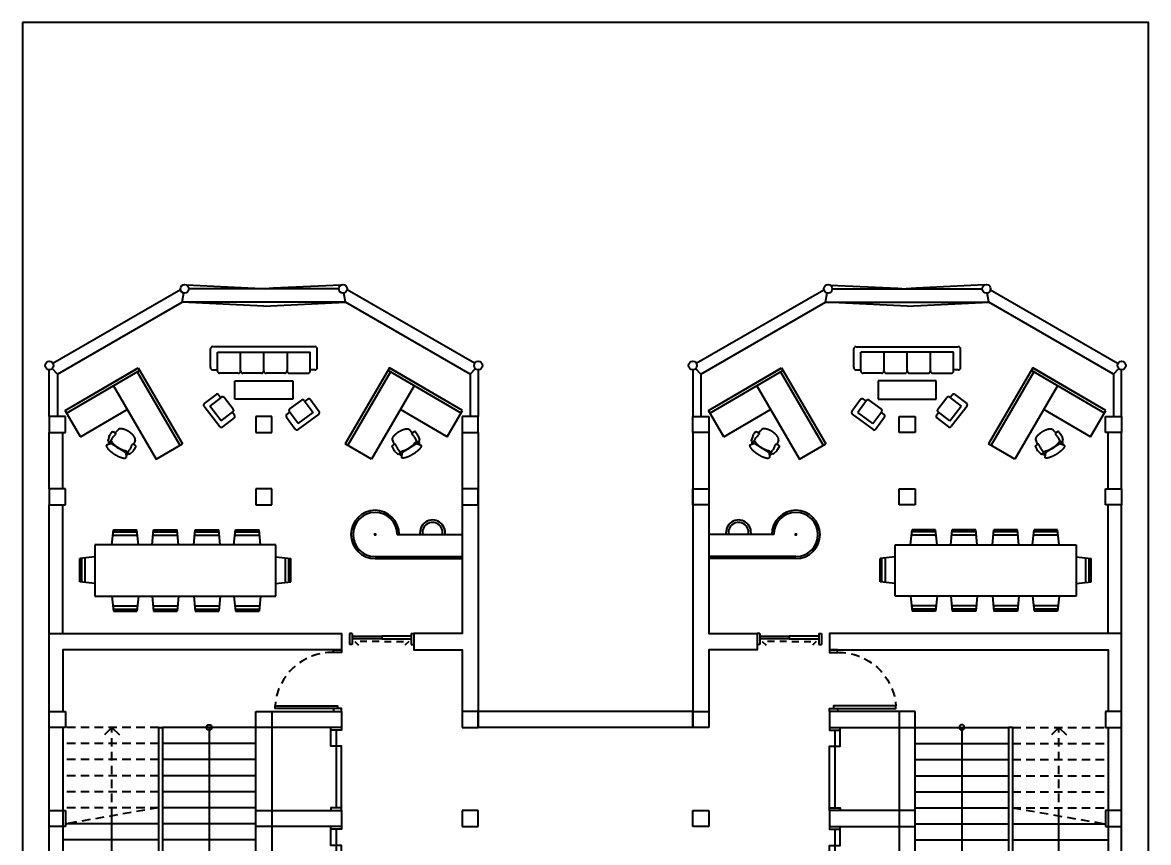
# Model space of a CAD drawing. Header units: millimetres. Extents: x -602 to 362, y 19021 to 19826.
# Drawn here: x -8.52 to 12.48, y 19656.44 to 19671.74 of the extents above; entities that cross this region are included whole.
import ezdxf

# ---------------------------------------------------------------- set-up
doc = ezdxf.new("R2010")
doc.units = ezdxf.units.MM
doc.linetypes.add('HIDDEN', pattern=[9.525, 6.35, -3.175])
for name, color, linetype in [('Duvar', 8, 'Continuous'), ('Kapı', 5, 'Continuous'), ('SectionCutEdges', 1, 'Continuous'), ('TAŞIYICI', 8, 'Continuous'), ('Tefriş', 254, 'Continuous')]:
    doc.layers.add(name, color=color, linetype=linetype)

# ---------------------------------------------------------------- blocks, each defined once
blk = doc.blocks.new('Çekirdek')
for points in [[(-4.017, 19655.187), (-4.017, 19655.587)], [(-3.867, 19655.187), (-3.867, 19655.587)], [(-4.017, 19654.437), (-4.017, 19654.387)], [(-4.017, 19654.337), (-4.017, 19654.387)], [(-3.867, 19654.437), (-3.867, 19654.387)], [(-3.867, 19654.337), (-3.867, 19654.387)], [(-4.017, 19653.587), (-4.017, 19653.187)], [(-3.867, 19653.587), (-3.867, 19653.187)]]:
    blk.add_lwpolyline(points)
at = {"layer": 'Duvar'}
for p, q in [((-2.717, 19660.737), (-2.567, 19660.737)), ((-2.717, 19659.587), (-2.567, 19659.587)), ((-5.979, 19659.287), (-5.979, 19656.887)), ((-5.979, 19659.287), (-5.904, 19659.287)), ((-5.904, 19659.287), (-5.904, 19656.887)), ((-4.017, 19655.187), (-3.867, 19655.187)), ((-4.017, 19654.437), (-3.867, 19654.437)), ((-4.017, 19654.337), (-3.867, 19654.337)), ((-4.017, 19653.587), (-3.867, 19653.587))]:
    blk.add_line(p, q, dxfattribs=at)
at = {"layer": 'Duvar', "linetype": 'HIDDEN', "ltscale": 0.025}
for p, q in [((-6.848, 19657.637), (-6.848, 19659.287)), ((-5.979, 19657.787), (-7.717, 19657.487))]:
    blk.add_line(p, q, dxfattribs=at)
at = {"layer": 'Duvar'}
for points in [[(-7.767, 19651.737), (-8.017, 19651.737), (-8.017, 19663.437)], [(-8.017, 19661.037), (-2.567, 19661.037), (-2.567, 19660.737), (-7.767, 19660.737), (-7.767, 19659.587)], [(-4.167, 19655.887), (-4.167, 19659.587)], [(-3.867, 19659.587), (-2.567, 19659.587), (-2.567, 19659.287), (-3.869, 19659.287), (-3.869, 19657.737), (-2.567, 19657.737), (-2.567, 19657.437), (-3.869, 19657.437), (-3.869, 19655.887), (-2.567, 19655.887), (-2.567, 19655.587)], [(-2.717, 19659.637), (-3.806, 19659.637), (-3.806, 19659.687), (-2.642, 19659.687), (-2.642, 19659.637)], [(-7.767, 19659.287), (-7.767, 19655.887)], [(-6.848, 19659.287), (-6.99, 19659.146)], [(-5.036, 19659.287), (-5.036, 19656.287), (-6.848, 19656.287), (-6.848, 19656.287), (-6.848, 19657.637)], [(-4.167, 19659.287), (-5.904, 19659.287)], [(-4.167, 19658.987), (-5.904, 19658.987)], [(-4.167, 19658.687), (-5.904, 19658.687)], [(-4.167, 19658.387), (-5.904, 19658.387)], [(-4.167, 19658.087), (-5.904, 19658.087)], [(-4.167, 19657.787), (-5.904, 19657.787)], [(-5.979, 19657.487), (-7.717, 19657.487)], [(-4.167, 19657.487), (-5.904, 19657.487)], [(-5.979, 19657.187), (-7.767, 19657.187)], [(-4.167, 19657.187), (-5.904, 19657.187)], [(-5.979, 19656.887), (-7.767, 19656.887)], [(-5.904, 19656.887), (-5.979, 19656.887)], [(-4.167, 19656.887), (-5.904, 19656.887)], [(-7.717, 19655.837), (-4.169, 19655.837)], [(-7.767, 19655.587), (-7.767, 19651.737)], [(-7.717, 19655.587), (-5.267, 19655.587)], [(-5.267, 19655.587), (-5.267, 19652.937)], [(-5.067, 19655.587), (-5.067, 19654.437)], [(-5.067, 19655.587), (-4.169, 19655.587)], [(-2.767, 19655.587), (-4.169, 19655.587)], [(-2.767, 19655.587), (-2.767, 19654.987)], [(-2.567, 19655.587), (-2.567, 19654.987)], [(-4.017, 19654.437), (-5.067, 19654.437)], [(-4.017, 19654.337), (-5.067, 19654.337), (-5.067, 19653.187)], [(-2.767, 19653.787), (-2.767, 19653.187)], [(-2.567, 19653.787), (-2.567, 19653.187)], [(-2.567, 19653.187), (-2.567, 19652.937), (-5.267, 19652.937)], [(-5.067, 19653.187), (-2.767, 19653.187)]]:
    blk.add_lwpolyline(points, dxfattribs=at)
at = {"layer": 'Duvar', "linetype": 'HIDDEN', "ltscale": 0.025}
for points in [[(-5.979, 19659.287), (-7.717, 19659.287)], [(-5.979, 19658.987), (-7.767, 19658.987)], [(-5.979, 19658.687), (-7.767, 19658.687)], [(-5.979, 19658.387), (-7.767, 19658.387)], [(-5.979, 19658.087), (-7.767, 19658.087)], [(-5.979, 19657.787), (-7.767, 19657.787)]]:
    blk.add_lwpolyline(points, dxfattribs=at)
at = {"layer": 'Duvar', "linetype": 'HIDDEN'}
blk.add_lwpolyline([(-6.848, 19659.287), (-6.707, 19659.146)], dxfattribs=at)
at = {"layer": 'Duvar'}
blk.add_circle((-5.036, 19659.287), 0.05, dxfattribs=at)
at = {"layer": 'Duvar', "linetype": 'HIDDEN', "ltscale": 0.025}
blk.add_arc((-2.736, 19659.615), 1.072, 88.9836, 176.1457, dxfattribs=at)
at = {"layer": 'Kapı'}
for points in [[(-2.567, 19660.737), (-2.567, 19660.687), (-2.717, 19660.687), (-2.717, 19660.737)], [(-2.567, 19659.587), (-2.567, 19659.637), (-2.717, 19659.637), (-2.717, 19659.587)], [(-2.567, 19659.287), (-2.567, 19659.237), (-2.767, 19659.237), (-2.767, 19659.287)], [(-2.667, 19659.237), (-2.667, 19658.937), (-2.767, 19658.937), (-2.767, 19659.237)], [(-2.567, 19657.787), (-2.567, 19658.937), (-2.667, 19658.937), (-2.667, 19657.787)], [(-2.567, 19657.737), (-2.567, 19657.787), (-2.767, 19657.787), (-2.767, 19657.737)], [(-2.567, 19657.437), (-2.567, 19657.387), (-2.767, 19657.387), (-2.767, 19657.437)], [(-2.667, 19657.387), (-2.667, 19657.087), (-2.767, 19657.087), (-2.767, 19657.387)], [(-2.567, 19655.937), (-2.567, 19657.087), (-2.667, 19657.087), (-2.667, 19655.937)], [(-2.567, 19655.887), (-2.567, 19655.937), (-2.767, 19655.937), (-2.767, 19655.887)], [(-3.867, 19655.187), (-3.867, 19655.137), (-4.017, 19655.137), (-4.017, 19655.187)], [(-2.767, 19654.987), (-2.567, 19654.987)], [(-2.767, 19654.937), (-2.767, 19654.987)], [(-2.567, 19654.937), (-2.567, 19654.987)], [(-2.767, 19654.937), (-2.567, 19654.937)], [(-2.717, 19654.937), (-2.717, 19654.387), (-2.667, 19654.387), (-2.667, 19654.937)], [(-4.006, 19654.487), (-4.706, 19654.487), (-4.706, 19654.537), (-3.892, 19654.537), (-3.892, 19654.487)], [(-3.867, 19654.437), (-3.867, 19654.487), (-4.017, 19654.487), (-4.017, 19654.437)], [(-3.867, 19654.337), (-3.867, 19654.287), (-4.017, 19654.287), (-4.017, 19654.337)], [(-2.717, 19653.837), (-2.717, 19654.387), (-2.667, 19654.387), (-2.667, 19653.837)], [(-4.006, 19654.287), (-4.706, 19654.287), (-4.706, 19654.237), (-3.892, 19654.237), (-3.892, 19654.287)], [(-2.767, 19653.837), (-2.567, 19653.837)], [(-2.767, 19653.837), (-2.767, 19653.787)], [(-2.767, 19653.787), (-2.567, 19653.787)], [(-2.567, 19653.837), (-2.567, 19653.787)], [(-3.867, 19653.587), (-3.867, 19653.637), (-4.017, 19653.637), (-4.017, 19653.587)]]:
    blk.add_lwpolyline(points, dxfattribs=at)
at = {"layer": 'Kapı', "linetype": 'HIDDEN', "ltscale": 0.02}
for points in [[(-2.621, 19654.437), (-2.621, 19654.891), (-2.55, 19654.821)], [(-2.621, 19654.338), (-2.621, 19653.884), (-2.55, 19653.954)]]:
    blk.add_lwpolyline(points, dxfattribs=at)
for centre, radius, start, end in [((-3.867, 19654.27), 0.88, 99.7932, 162.3205), ((-3.927, 19654.456), 0.824, 199.0532, 263.736)]:
    blk.add_arc(centre, radius, start, end, dxfattribs=at)
at = {"layer": 'SectionCutEdges'}
for p, q in [((-8.017, 19659.287), (-8.017, 19659.587)), ((-8.017, 19659.587), (-7.717, 19659.587)), ((-7.717, 19659.587), (-7.717, 19659.287)), ((-4.167, 19659.587), (-3.867, 19659.587)), ((-4.167, 19659.587), (-3.867, 19659.587)), ((-4.167, 19659.287), (-4.167, 19659.587)), ((-3.867, 19659.587), (-3.867, 19659.287)), ((-3.867, 19659.587), (-3.867, 19659.287)), ((-7.717, 19659.287), (-8.017, 19659.287)), ((-3.867, 19659.287), (-4.167, 19659.287)), ((-3.867, 19659.287), (-4.167, 19659.287)), ((-8.017, 19657.437), (-8.017, 19657.737)), ((-8.017, 19657.737), (-7.717, 19657.737)), ((-7.717, 19657.737), (-7.717, 19657.437)), ((-4.167, 19657.737), (-3.867, 19657.737)), ((-4.167, 19657.437), (-4.167, 19657.737)), ((-4.167, 19657.737), (-3.867, 19657.737)), ((-4.167, 19657.437), (-4.167, 19657.737)), ((-3.867, 19657.737), (-3.867, 19657.437)), ((-3.867, 19657.737), (-3.867, 19657.437)), ((-7.717, 19657.437), (-8.017, 19657.437)), ((-3.867, 19657.437), (-4.167, 19657.437)), ((-3.867, 19657.437), (-4.167, 19657.437)), ((-4.167, 19655.887), (-3.867, 19655.887)), ((-4.167, 19655.587), (-4.167, 19655.887)), ((-4.167, 19655.887), (-3.867, 19655.887)), ((-4.167, 19655.587), (-4.167, 19655.887)), ((-3.867, 19655.887), (-3.867, 19655.587)), ((-3.867, 19655.887), (-3.867, 19655.587))]:
    blk.add_line(p, q, dxfattribs=at)
blk.add_lwpolyline([(-8.017, 19655.887), (-7.717, 19655.887), (-7.717, 19655.587), (-8.017, 19655.587)], close=True, dxfattribs=at)
at = {"layer": 'Tefriş'}
for p, q in [((-4.282, 19655.587), (-4.702, 19655.587)), ((-4.277, 19655.54), (-4.282, 19655.587)), ((-4.293, 19655.445), (-4.691, 19655.445)), ((-4.594, 19655.436), (-4.39, 19655.436)), ((-4.293, 19655.445), (-4.282, 19655.443)), ((-4.282, 19655.443), (-4.277, 19655.49)), ((-4.277, 19655.49), (-4.277, 19655.54)), ((-3.344, 19655.44), (-3.333, 19655.353)), ((-3.29, 19655.44), (-3.301, 19655.353)), ((-4.293, 19653.33), (-4.691, 19653.33)), ((-4.594, 19653.339), (-4.39, 19653.339)), ((-4.293, 19653.33), (-4.282, 19653.331)), ((-4.282, 19653.331), (-4.277, 19653.285)), ((-4.277, 19653.285), (-4.277, 19653.235)), ((-3.344, 19653.335), (-3.333, 19653.422)), ((-3.29, 19653.335), (-3.301, 19653.422)), ((-4.282, 19653.187), (-4.702, 19653.187)), ((-4.277, 19653.235), (-4.282, 19653.187))]:
    blk.add_line(p, q, dxfattribs=at)
for points in [[(-3.867, 19655.587), (-3.867, 19655.137), (-3.457, 19655.137)], [(-3.177, 19655.137), (-2.767, 19655.137), (-2.767, 19655.587)], [(-3.867, 19653.187), (-3.867, 19653.637), (-3.457, 19653.637)], [(-3.177, 19653.637), (-2.767, 19653.637), (-2.767, 19653.187)]]:
    blk.add_lwpolyline(points, dxfattribs=at)
for centre in [(-3.373, 19655.441), (-3.261, 19655.441), (-3.373, 19653.334), (-3.261, 19653.334)]:
    blk.add_circle(centre, 0.0244, dxfattribs=at)
for centre, radius, start, end in [((-4.267, 19655.515), 0.44, 170.5377, 187.7399), ((-4.161, 19655.504), 0.546, 182.1851, 188.8848), ((-4.677, 19655.474), 0.032, 214.7073, 244.7492), ((-3.765, 19655.533), 0.942, 186.8522, 203.4891), ((-4.328, 19655.277), 0.311, 149.1276, 200.0898), ((-4.656, 19655.277), 0.311, 339.9102, 30.8724), ((-5.118, 19655.511), 0.841, 335.1445, 358.1585), ((-3.397, 19655.255), 0.214, 123.6901, 148.1465), ((-3.348, 19655.182), 0.301, 105.4371, 123.6901), ((-3.351, 19655.121), 0.277, 102.6081, 118.369), ((-3.317, 19655.068), 0.42, 90, 105.4371), ((-3.317, 19654.97), 0.432, 92.9466, 102.6081), ((-3.317, 19655.44), 0.0271, 0, 180), ((-3.317, 19655.068), 0.42, 74.5629, 90), ((-3.317, 19654.97), 0.432, 77.3919, 87.0534), ((-3.283, 19655.121), 0.277, 61.631, 77.3919), ((-3.285, 19655.182), 0.301, 56.3099, 74.5629), ((-3.237, 19655.255), 0.214, 31.8535, 56.3099), ((-4.47, 19655.21), 0.155, 194.7786, 226.8543), ((-4.514, 19655.21), 0.155, 313.1457, 345.2214), ((-3.47, 19655.3), 0.127, 148.1465, 180), ((-3.47, 19655.3), 0.127, 180, 211.8535), ((-3.397, 19655.346), 0.214, 211.8535, 236.3099), ((-3.479, 19655.276), 0.0715, 142.5096, 180), ((-3.479, 19655.276), 0.0715, 180, 217.4904), ((-3.402, 19655.216), 0.169, 118.369, 142.5096), ((-3.402, 19655.335), 0.169, 217.4904, 241.631), ((-3.348, 19655.418), 0.301, 236.3099, 254.5629), ((-3.351, 19655.43), 0.277, 241.631, 257.3919), ((-3.317, 19655.353), 0.0161, 180, 0), ((-3.283, 19655.43), 0.277, 282.6081, 298.369), ((-3.285, 19655.418), 0.301, 285.4371, 303.6901), ((-3.232, 19655.216), 0.169, 37.4904, 61.631), ((-3.232, 19655.335), 0.169, 298.369, 322.5096), ((-3.237, 19655.346), 0.214, 303.6901, 328.1465), ((-3.154, 19655.276), 0.0715, 0, 37.4904), ((-3.154, 19655.276), 0.0715, 322.5096, 0), ((-3.163, 19655.3), 0.127, 0, 31.8535), ((-3.163, 19655.3), 0.127, 328.1465, 0), ((-4.48, 19655.203), 0.155, 197.2477, 249.5476), ((-4.492, 19655.186), 0.122, 226.8543, 313.1457), ((-4.492, 19655.172), 0.122, 249.5476, 290.4524), ((-4.503, 19655.203), 0.155, 290.4524, 342.7523), ((-3.317, 19655.533), 0.42, 254.5629, 270), ((-3.317, 19655.581), 0.432, 257.3919, 270), ((-3.317, 19655.581), 0.432, 270, 282.6081), ((-3.317, 19655.533), 0.42, 270, 285.4371), ((-4.48, 19653.572), 0.155, 110.4524, 162.7523), ((-4.492, 19653.589), 0.122, 46.8543, 133.1457), ((-4.492, 19653.603), 0.122, 69.5476, 110.4524), ((-4.503, 19653.572), 0.155, 17.2477, 69.5476), ((-3.765, 19653.242), 0.942, 156.5109, 173.1478), ((-4.328, 19653.498), 0.311, 159.9102, 210.8724), ((-4.47, 19653.565), 0.155, 133.1457, 165.2214), ((-4.514, 19653.565), 0.155, 14.7786, 46.8543), ((-4.656, 19653.498), 0.311, 329.1276, 20.0898), ((-5.118, 19653.264), 0.841, 1.8415, 24.8555), ((-3.47, 19653.475), 0.127, 148.1465, 180), ((-3.397, 19653.429), 0.214, 123.6901, 148.1465), ((-3.479, 19653.499), 0.0715, 142.5096, 180), ((-3.479, 19653.499), 0.0715, 180, 217.4904), ((-3.402, 19653.44), 0.169, 118.369, 142.5096), ((-3.348, 19653.357), 0.301, 105.4371, 123.6901), ((-3.351, 19653.345), 0.277, 102.6081, 118.369), ((-3.317, 19653.242), 0.42, 90, 105.4371), ((-3.317, 19653.194), 0.432, 90, 102.6081), ((-3.317, 19653.242), 0.42, 74.5629, 90), ((-3.317, 19653.194), 0.432, 77.3919, 90), ((-3.283, 19653.345), 0.277, 61.631, 77.3919), ((-3.285, 19653.357), 0.301, 56.3099, 74.5629), ((-3.232, 19653.44), 0.169, 37.4904, 61.631), ((-3.237, 19653.429), 0.214, 31.8535, 56.3099), ((-3.154, 19653.499), 0.0715, 0, 37.4904), ((-3.154, 19653.499), 0.0715, 322.5096, 0), ((-3.163, 19653.475), 0.127, 0, 31.8535), ((-4.267, 19653.26), 0.44, 172.2601, 189.4623), ((-4.161, 19653.271), 0.546, 171.1152, 177.8149), ((-4.677, 19653.301), 0.032, 115.2508, 145.2927), ((-3.47, 19653.475), 0.127, 180, 211.8535), ((-3.397, 19653.52), 0.214, 211.8535, 236.3099), ((-3.402, 19653.559), 0.169, 217.4904, 241.631), ((-3.348, 19653.593), 0.301, 236.3099, 254.5629), ((-3.351, 19653.654), 0.277, 241.631, 257.3919), ((-3.317, 19653.707), 0.42, 254.5629, 270), ((-3.317, 19653.805), 0.432, 257.3919, 267.0534), ((-3.317, 19653.335), 0.0271, 180, 0), ((-3.317, 19653.422), 0.0161, 0, 180), ((-3.317, 19653.707), 0.42, 270, 285.4371), ((-3.317, 19653.805), 0.432, 272.9466, 282.6081), ((-3.283, 19653.654), 0.277, 282.6081, 298.369), ((-3.285, 19653.593), 0.301, 285.4371, 303.6901), ((-3.232, 19653.559), 0.169, 298.369, 322.5096), ((-3.237, 19653.52), 0.214, 303.6901, 328.1465), ((-3.163, 19653.475), 0.127, 328.1465, 0)]:
    blk.add_arc(centre, radius, start, end, dxfattribs=at)
at = {"layer": 'Kapı', "insert": (4.092, 19653.941), "char_height": 0.5, "attachment_point": 1}
blk.add_mtext_dynamic_manual_height_columns('{\\fEvogria|b0|i0|c162|p2;WC}', width=2.09358, gutter_width=1, heights=[0], dxfattribs=at)
blk = doc.blocks.new('AP00XXXX$0$A$C53421247-flat-2')
at = {"color": 0}
for p, q in [((-0.438, 0.501), (-0.435, 0.509)), ((-0.435, 0.509), (-0.431, 0.518)), ((-0.431, 0.518), (-0.427, 0.526)), ((-0.427, 0.526), (-0.423, 0.535)), ((-0.423, 0.535), (-0.419, 0.543)), ((-0.419, 0.543), (-0.415, 0.551)), ((-0.415, 0.551), (-0.411, 0.559)), ((-0.411, 0.559), (-0.406, 0.567)), ((-0.406, 0.567), (-0.402, 0.575)), ((-0.402, 0.575), (-0.397, 0.583)), ((-0.397, 0.583), (-0.393, 0.591)), ((-0.393, 0.591), (-0.388, 0.599)), ((-0.388, 0.599), (-0.383, 0.607)), ((-0.383, 0.607), (-0.379, 0.615)), ((-0.379, 0.615), (-0.374, 0.622)), ((-0.374, 0.622), (-0.369, 0.629)), ((-0.369, 0.629), (-0.364, 0.637)), ((-0.364, 0.637), (-0.36, 0.644)), ((-0.36, 0.644), (-0.354, 0.651)), ((-0.354, 0.651), (-0.35, 0.658)), ((-0.35, 0.658), (-0.345, 0.664)), ((-0.183, 0.639), (-0.35, 0.324)), ((-0.345, 0.664), (-0.34, 0.671)), ((-0.34, 0.671), (-0.335, 0.677)), ((-0.335, 0.677), (-0.33, 0.683)), ((-0.33, 0.683), (-0.325, 0.689)), ((-0.325, 0.689), (-0.321, 0.695)), ((-0.321, 0.695), (-0.315, 0.7)), ((-0.315, 0.7), (-0.311, 0.706)), ((-0.311, 0.706), (-0.306, 0.71)), ((-0.306, 0.71), (-0.301, 0.716)), ((-0.301, 0.716), (-0.297, 0.72)), ((-0.297, 0.72), (-0.292, 0.724)), ((-0.292, 0.724), (-0.287, 0.728)), ((-0.287, 0.728), (-0.283, 0.732)), ((-0.283, 0.732), (-0.279, 0.735)), ((-0.279, 0.735), (-0.274, 0.739)), ((-0.274, 0.739), (-0.27, 0.742)), ((-0.27, 0.742), (-0.266, 0.744)), ((-0.266, 0.744), (-0.262, 0.746)), ((-0.262, 0.746), (-0.259, 0.749)), ((-0.259, 0.749), (-0.254, 0.75)), ((-0.229, 0.542), (-0.259, 0.493)), ((-0.254, 0.75), (-0.251, 0.752)), ((-0.251, 0.752), (-0.247, 0.753)), ((-0.247, 0.753), (-0.244, 0.754)), ((-0.244, 0.754), (-0.24, 0.755)), ((-0.24, 0.755), (-0.238, 0.755)), ((-0.238, 0.755), (-0.234, 0.755)), ((-0.234, 0.755), (-0.231, 0.755)), ((-0.231, 0.755), (-0.229, 0.755)), ((-0.229, 0.755), (-0.226, 0.754)), ((-0.214, 0.562), (-0.229, 0.542)), ((-0.226, 0.754), (-0.223, 0.753)), ((-0.183, 0.665), (-0.221, 0.75)), ((-0.189, 0.587), (-0.214, 0.562)), ((-0.191, 0.711), (-0.2, 0.703)), ((-0.196, 0.614), (-0.174, 0.603)), ((-0.158, 0.712), (-0.191, 0.711)), ((-0.167, 0.61), (-0.189, 0.587)), ((-0.187, 0.676), (-0.186, 0.682)), ((-0.186, 0.682), (-0.179, 0.691)), ((-0.18, 0.652), (-0.183, 0.665)), ((-0.183, 0.639), (-0.18, 0.652)), ((-0.157, 0.622), (-0.183, 0.639)), ((-0.179, 0.691), (-0.155, 0.697)), ((-0.157, 0.622), (-0.167, 0.61)), ((-0.148, 0.71), (-0.158, 0.712)), ((-0.149, 0.638), (-0.157, 0.622)), ((-0.155, 0.697), (-0.14, 0.692)), ((-0.143, 0.659), (-0.149, 0.638)), ((-0.133, 0.705), (-0.148, 0.71)), ((-0.142, 0.662), (-0.143, 0.659)), ((-0.136, 0.666), (-0.142, 0.662)), ((-0.128, 0.715), (-0.139, 0.693)), ((-0.124, 0.659), (-0.081, 0.644)), ((-0.015, 0.705), (-0.101, 0.727)), ((-0.014, 0.607), (0.009, 0.591)), ((0.011, 0.591), (0.035, 0.571)), ((0.084, 0.653), (0.022, 0.69)), ((0.114, 0.546), (0.069, 0.577)), ((0.07, 0.579), (0.093, 0.622)), ((0.148, 0.518), (0.114, 0.546)), ((0.148, 0.518), (0.15, 0.517)), ((0.15, 0.517), (0.151, 0.516)), ((0.151, 0.516), (0.153, 0.514)), ((0.153, 0.514), (0.154, 0.512)), ((0.154, 0.512), (0.156, 0.51)), ((0.156, 0.51), (0.157, 0.509)), ((0.157, 0.509), (0.159, 0.507)), ((-0.483, 0.343), (-0.482, 0.349)), ((-0.483, 0.338), (-0.483, 0.343)), ((-0.483, 0.333), (-0.483, 0.338)), ((-0.482, 0.328), (-0.483, 0.333)), ((-0.482, 0.354), (-0.481, 0.361)), ((-0.482, 0.349), (-0.482, 0.354)), ((-0.482, 0.323), (-0.482, 0.328)), ((-0.482, 0.32), (-0.482, 0.323)), ((-0.481, 0.315), (-0.482, 0.32)), ((-0.481, 0.366), (-0.48, 0.373)), ((-0.481, 0.361), (-0.481, 0.366)), ((-0.48, 0.311), (-0.481, 0.315)), ((-0.48, 0.373), (-0.478, 0.379)), ((-0.479, 0.307), (-0.48, 0.311)), ((-0.478, 0.304), (-0.479, 0.307)), ((-0.478, 0.379), (-0.477, 0.386)), ((-0.477, 0.301), (-0.478, 0.304)), ((-0.477, 0.386), (-0.475, 0.393)), ((-0.475, 0.298), (-0.477, 0.301)), ((-0.475, 0.393), (-0.474, 0.4)), ((-0.473, 0.296), (-0.475, 0.298)), ((-0.474, 0.4), (-0.472, 0.407)), ((-0.471, 0.294), (-0.473, 0.296)), ((-0.472, 0.407), (-0.47, 0.414)), ((-0.469, 0.292), (-0.471, 0.294)), ((-0.47, 0.414), (-0.468, 0.421)), ((-0.468, 0.421), (-0.465, 0.429)), ((-0.465, 0.429), (-0.463, 0.437)), ((-0.37, 0.307), (-0.465, 0.291)), ((-0.463, 0.437), (-0.46, 0.445)), ((-0.46, 0.445), (-0.458, 0.453)), ((-0.458, 0.453), (-0.455, 0.46)), ((-0.455, 0.46), (-0.452, 0.469)), ((-0.452, 0.469), (-0.448, 0.477)), ((-0.448, 0.477), (-0.445, 0.485)), ((-0.445, 0.485), (-0.442, 0.493)), ((-0.442, 0.493), (-0.438, 0.501)), ((-0.413, 0.285), (-0.411, 0.3)), ((-0.394, 0.257), (-0.413, 0.285)), ((-0.375, 0.242), (-0.394, 0.257)), ((-0.386, 0.301), (-0.391, 0.289)), ((-0.391, 0.289), (-0.38, 0.266)), ((-0.38, 0.305), (-0.386, 0.301)), ((-0.38, 0.266), (-0.366, 0.258)), ((-0.368, 0.255), (-0.38, 0.233)), ((-0.357, 0.312), (-0.37, 0.307)), ((-0.35, 0.324), (-0.357, 0.312)), ((-0.319, 0.31), (-0.35, 0.324)), ((-0.342, 0.275), (-0.344, 0.267)), ((-0.341, 0.277), (-0.342, 0.275)), ((-0.329, 0.294), (-0.341, 0.277)), ((-0.34, 0.266), (-0.295, 0.233)), ((-0.337, 0.348), (-0.315, 0.335)), ((-0.321, 0.305), (-0.329, 0.294)), ((-0.318, 0.312), (-0.321, 0.305)), ((-0.316, 0.328), (-0.318, 0.312)), ((-0.303, 0.394), (-0.316, 0.328)), ((-0.3, 0.402), (-0.303, 0.394)), ((-0.28, 0.456), (-0.3, 0.402)), ((-0.259, 0.493), (-0.28, 0.456)), ((0.111, 0.257), (0.109, 0.252)), ((0.114, 0.26), (0.111, 0.257)), ((0.116, 0.265), (0.114, 0.26)), ((0.119, 0.269), (0.116, 0.265)), ((0.121, 0.273), (0.119, 0.269)), ((0.123, 0.277), (0.121, 0.273)), ((0.125, 0.282), (0.123, 0.277)), ((0.127, 0.286), (0.125, 0.282)), ((0.13, 0.291), (0.127, 0.286)), ((0.132, 0.296), (0.13, 0.291)), ((0.134, 0.3), (0.132, 0.296)), ((0.136, 0.304), (0.134, 0.3)), ((0.138, 0.309), (0.136, 0.304)), ((0.14, 0.313), (0.138, 0.309)), ((0.141, 0.318), (0.14, 0.313)), ((0.144, 0.322), (0.141, 0.318)), ((0.145, 0.327), (0.144, 0.322)), ((0.147, 0.331), (0.145, 0.327)), ((0.149, 0.335), (0.147, 0.331)), ((0.15, 0.34), (0.149, 0.335)), ((0.152, 0.344), (0.15, 0.34)), ((0.153, 0.349), (0.152, 0.344)), ((0.155, 0.353), (0.153, 0.349)), ((0.157, 0.358), (0.155, 0.353)), ((0.158, 0.362), (0.157, 0.358)), ((0.159, 0.366), (0.158, 0.362)), ((0.159, 0.507), (0.16, 0.505)), ((0.16, 0.371), (0.159, 0.366)), ((0.16, 0.505), (0.161, 0.503)), ((0.162, 0.375), (0.16, 0.371)), ((0.161, 0.503), (0.162, 0.502)), ((0.162, 0.502), (0.163, 0.499)), ((0.163, 0.379), (0.162, 0.375)), ((0.163, 0.499), (0.165, 0.497)), ((0.164, 0.384), (0.163, 0.379)), ((0.165, 0.388), (0.164, 0.384)), ((0.165, 0.497), (0.165, 0.494)), ((0.165, 0.494), (0.166, 0.492)), ((0.166, 0.392), (0.165, 0.388)), ((0.166, 0.492), (0.167, 0.49)), ((0.167, 0.396), (0.166, 0.392)), ((0.167, 0.49), (0.168, 0.487)), ((0.169, 0.405), (0.167, 0.4)), ((0.167, 0.4), (0.167, 0.396)), ((0.168, 0.487), (0.169, 0.484)), ((0.169, 0.484), (0.169, 0.481)), ((0.169, 0.481), (0.17, 0.478)), ((0.17, 0.416), (0.169, 0.412)), ((0.169, 0.412), (0.169, 0.409)), ((0.169, 0.409), (0.169, 0.405)), ((0.17, 0.478), (0.17, 0.476)), ((0.17, 0.476), (0.171, 0.473)), ((0.171, 0.42), (0.17, 0.416)), ((0.171, 0.473), (0.171, 0.47)), ((0.171, 0.47), (0.172, 0.467)), ((0.172, 0.428), (0.171, 0.424)), ((0.171, 0.424), (0.171, 0.42)), ((0.172, 0.467), (0.172, 0.463)), ((0.172, 0.463), (0.172, 0.46)), ((0.172, 0.46), (0.173, 0.457)), ((0.173, 0.454), (0.172, 0.45)), ((0.172, 0.45), (0.172, 0.447)), ((0.172, 0.447), (0.173, 0.443)), ((0.173, 0.443), (0.172, 0.439)), ((0.172, 0.439), (0.172, 0.436)), ((0.172, 0.436), (0.172, 0.432)), ((0.172, 0.432), (0.172, 0.428)), ((0.173, 0.457), (0.173, 0.454)), ((-0.308, 0.145), (-0.375, 0.204)), ((-0.206, 0.095), (-0.274, 0.123)), ((-0.227, 0.2), (-0.201, 0.189)), ((-0.199, 0.189), (-0.168, 0.179)), ((-0.176, 0.105), (-0.154, 0.146)), ((-0.103, 0.13), (-0.153, 0.149)), ((-0.062, 0.119), (-0.103, 0.13)), ((-0.06, 0.118), (-0.062, 0.119)), ((-0.058, 0.117), (-0.06, 0.118)), ((-0.056, 0.117), (-0.058, 0.117)), ((-0.054, 0.117), (-0.056, 0.117)), ((-0.051, 0.116), (-0.054, 0.117)), ((-0.049, 0.116), (-0.051, 0.116)), ((-0.048, 0.116), (-0.049, 0.116)), ((-0.045, 0.116), (-0.048, 0.116)), ((-0.043, 0.116), (-0.045, 0.116)), ((-0.04, 0.116), (-0.043, 0.116)), ((-0.038, 0.117), (-0.04, 0.116)), ((-0.035, 0.117), (-0.038, 0.117)), ((-0.033, 0.117), (-0.035, 0.117)), ((-0.031, 0.118), (-0.033, 0.117)), ((-0.028, 0.119), (-0.031, 0.118)), ((-0.025, 0.119), (-0.028, 0.119)), ((-0.023, 0.12), (-0.025, 0.119)), ((-0.02, 0.121), (-0.023, 0.12)), ((-0.018, 0.123), (-0.02, 0.121)), ((-0.015, 0.124), (-0.018, 0.123)), ((-0.012, 0.125), (-0.015, 0.124)), ((-0.009, 0.126), (-0.012, 0.125)), ((-0.007, 0.128), (-0.009, 0.126)), ((-0.004, 0.129), (-0.007, 0.128)), ((-0.001, 0.131), (-0.004, 0.129)), ((0.002, 0.133), (-0.001, 0.131)), ((0.005, 0.134), (0.002, 0.133)), ((0.008, 0.136), (0.005, 0.134)), ((0.01, 0.138), (0.008, 0.136)), ((0.013, 0.14), (0.01, 0.138)), ((0.016, 0.142), (0.013, 0.14)), ((0.019, 0.144), (0.016, 0.142)), ((0.022, 0.147), (0.019, 0.144)), ((0.024, 0.149), (0.022, 0.147)), ((0.027, 0.151), (0.024, 0.149)), ((0.03, 0.154), (0.027, 0.151)), ((0.033, 0.157), (0.03, 0.154)), ((0.036, 0.159), (0.033, 0.157)), ((0.04, 0.162), (0.036, 0.159)), ((0.043, 0.165), (0.04, 0.162)), ((0.045, 0.168), (0.043, 0.165)), ((0.048, 0.171), (0.045, 0.168)), ((0.051, 0.174), (0.048, 0.171)), ((0.054, 0.177), (0.051, 0.174)), ((0.057, 0.181), (0.054, 0.177)), ((0.06, 0.183), (0.057, 0.181)), ((0.062, 0.187), (0.06, 0.183)), ((0.066, 0.19), (0.062, 0.187)), ((0.068, 0.194), (0.066, 0.19)), ((0.071, 0.197), (0.068, 0.194)), ((0.074, 0.201), (0.071, 0.197)), ((0.076, 0.204), (0.074, 0.201)), ((0.079, 0.209), (0.076, 0.204)), ((0.082, 0.212), (0.079, 0.209)), ((0.085, 0.216), (0.082, 0.212)), ((0.088, 0.22), (0.085, 0.216)), ((0.091, 0.223), (0.088, 0.22)), ((0.094, 0.228), (0.091, 0.223)), ((0.096, 0.232), (0.094, 0.228)), ((0.099, 0.236), (0.096, 0.232)), ((0.101, 0.239), (0.099, 0.236)), ((0.104, 0.244), (0.101, 0.239)), ((0.106, 0.247), (0.104, 0.244)), ((0.109, 0.252), (0.106, 0.247))]:
    blk.add_line(p, q, dxfattribs=at)
for centre, radius, start, end in [((-0.226, 0.747), 0.00587, 24.1637, 63.0231), ((-0.119, 0.681), 0.0235, 151.1162, 235.1431), ((-0.119, 0.681), 0.0235, 235.1431, 256.7996), ((-0.107, 0.704), 0.0235, 75.8107, 151.1162), ((-0.204, 0.345), 0.324, 54.1745, 67.7214), ((-0.05, 0.568), 0.141, 59.4825, 75.8107), ((-0.004, 0.572), 0.0235, 51.1082, 56.248), ((0.049, 0.59), 0.0235, 231.1082, 332.4182), ((0.072, 0.633), 0.0235, 332.4182, 59.4825), ((-0.465, 0.297), 0.00587, 230.3011, 279.9373), ((-0.348, 0.244), 0.0235, 72.284, 151.0859), ((-0.359, 0.222), 0.0235, 151.0859, 229.3263), ((-0.216, 0.251), 0.141, 229.0257, 245.3538), ((-0.12, 0.505), 0.324, 237.1149, 250.6618), ((-0.197, 0.116), 0.0235, 246.0859, 332.4182), ((-0.192, 0.211), 0.0235, 248.5883, 253.7281), ((-0.175, 0.157), 0.0235, 332.4182, 70.7438)]:
    blk.add_arc(centre, radius, start, end, dxfattribs=at)

msp = doc.modelspace()

# ---------------------------------------------------------------- linework, layer by layer
at = {"layer": 'Duvar'}
for p, q in [((-8.017, 19663.037), (-8.017, 19664.087)), ((-7.767, 19663.037), (-7.767, 19664.087)), ((11.733, 19663.037), (11.733, 19664.087)), ((11.983, 19663.037), (11.983, 19664.087)), ((3.983, 19658.887), (-0.017, 19658.887)), ((3.983, 19658.587), (-0.017, 19658.587))]:
    msp.add_line(p, q, dxfattribs=at)
msp.add_lwpolyline([(-8.517, 19671.737), (-8.517, 19642.037), (12.483, 19642.037), (12.483, 19671.737)], close=True, dxfattribs=at)
for points in [[(-0.317, 19664.087), (-0.317, 19660.337), (-1.217, 19660.337), (-1.217, 19660.037), (-0.317, 19660.037), (-0.317, 19658.587)], [(-0.017, 19664.087), (-0.017, 19658.587)], [(3.983, 19664.087), (3.983, 19658.587)], [(4.283, 19664.087), (4.283, 19660.337), (5.183, 19660.337), (5.183, 19660.037), (4.283, 19660.037), (4.283, 19658.587)], [(-7.767, 19660.337), (-7.767, 19662.737)], [(11.733, 19660.337), (11.733, 19662.737)]]:
    msp.add_lwpolyline(points, dxfattribs=at)
at = {"layer": 'Kapı'}
for points in [[(-2.417, 19660.337), (-2.417, 19660.137)], [(-2.367, 19660.337), (-2.417, 19660.337)], [(-2.367, 19660.337), (-2.367, 19660.137)], [(-2.367, 19660.287), (-1.817, 19660.287), (-1.817, 19660.237), (-2.367, 19660.237)], [(-1.267, 19660.287), (-1.817, 19660.287), (-1.817, 19660.237), (-1.267, 19660.237)], [(-1.267, 19660.337), (-1.267, 19660.137)], [(-1.267, 19660.337), (-1.217, 19660.337)], [(-1.217, 19660.337), (-1.217, 19660.137)], [(5.183, 19660.337), (5.183, 19660.137)], [(5.233, 19660.337), (5.183, 19660.337)], [(5.233, 19660.337), (5.233, 19660.137)], [(5.233, 19660.287), (5.783, 19660.287), (5.783, 19660.237), (5.233, 19660.237)], [(6.333, 19660.287), (5.783, 19660.287), (5.783, 19660.237), (6.333, 19660.237)], [(6.333, 19660.337), (6.333, 19660.137)], [(6.333, 19660.337), (6.383, 19660.337)], [(6.383, 19660.337), (6.383, 19660.137)], [(-2.367, 19660.137), (-2.417, 19660.137)], [(-1.267, 19660.137), (-1.217, 19660.137)], [(5.233, 19660.137), (5.183, 19660.137)], [(6.333, 19660.137), (6.383, 19660.137)]]:
    msp.add_lwpolyline(points, dxfattribs=at)
at = {"layer": 'Kapı', "linetype": 'HIDDEN', "ltscale": 0.02}
for points in [[(-1.866, 19660.192), (-2.321, 19660.192), (-2.25, 19660.121)], [(-1.768, 19660.192), (-1.313, 19660.192), (-1.384, 19660.121)], [(5.734, 19660.192), (5.279, 19660.192), (5.35, 19660.121)], [(5.832, 19660.192), (6.287, 19660.192), (6.216, 19660.121)]]:
    msp.add_lwpolyline(points, dxfattribs=at)
at = {"layer": 'SectionCutEdges'}
for p, q in [((-5.57, 19666.752), (-7.949, 19665.379)), ((-5.053, 19666.769), (-5.415, 19666.769)), ((-4.677, 19666.769), (-5.053, 19666.769)), ((-4.356, 19666.769), (-4.677, 19666.769)), ((-4.113, 19666.769), (-4.356, 19666.769)), ((-3.995, 19666.771), (-4.113, 19666.769)), ((-3.876, 19666.769), (-3.995, 19666.771)), ((-3.633, 19666.769), (-3.876, 19666.769)), ((-3.312, 19666.769), (-3.633, 19666.769)), ((-2.936, 19666.769), (-3.312, 19666.769)), ((-2.619, 19666.769), (-2.936, 19666.769)), ((-0.084, 19665.38), (-2.464, 19666.752)), ((4.05, 19665.38), (6.43, 19666.752)), ((6.585, 19666.769), (6.902, 19666.769)), ((6.902, 19666.769), (7.279, 19666.769)), ((7.279, 19666.769), (7.599, 19666.769)), ((7.599, 19666.769), (7.842, 19666.769)), ((7.842, 19666.769), (7.961, 19666.771)), ((7.961, 19666.771), (8.08, 19666.769)), ((8.08, 19666.769), (8.323, 19666.769)), ((8.323, 19666.769), (8.643, 19666.769)), ((8.643, 19666.769), (9.02, 19666.769)), ((9.02, 19666.769), (9.381, 19666.769)), ((9.536, 19666.752), (11.915, 19665.379)), ((-7.867, 19665.176), (-5.54, 19666.519)), ((-2.494, 19666.519), (-5.54, 19666.519)), ((-0.167, 19665.176), (-2.494, 19666.519)), ((4.133, 19665.176), (6.46, 19666.519)), ((6.46, 19666.519), (9.506, 19666.519)), ((11.833, 19665.176), (9.506, 19666.519)), ((-8.017, 19664.387), (-8.017, 19665.261)), ((-0.017, 19665.261), (-0.017, 19664.387)), ((3.983, 19665.261), (3.983, 19664.387)), ((11.983, 19664.387), (11.983, 19665.261)), ((-7.867, 19665.176), (-7.867, 19664.387)), ((-0.167, 19665.176), (-0.167, 19664.387)), ((4.133, 19665.176), (4.133, 19664.387)), ((11.833, 19665.176), (11.833, 19664.387)), ((-7.717, 19664.387), (-8.017, 19664.387)), ((-8.017, 19664.387), (-8.017, 19664.087)), ((-7.717, 19664.087), (-7.717, 19664.387)), ((-3.867, 19664.387), (-4.167, 19664.387)), ((-4.167, 19664.387), (-4.167, 19664.087)), ((-3.867, 19664.087), (-3.867, 19664.387)), ((-0.017, 19664.387), (-0.317, 19664.387)), ((-0.317, 19664.387), (-0.317, 19664.087)), ((-0.017, 19664.087), (-0.017, 19664.387)), ((3.983, 19664.387), (4.283, 19664.387)), ((3.983, 19664.087), (3.983, 19664.387)), ((4.283, 19664.387), (4.283, 19664.087)), ((7.833, 19664.387), (8.133, 19664.387)), ((7.833, 19664.087), (7.833, 19664.387)), ((8.133, 19664.387), (8.133, 19664.087)), ((11.683, 19664.387), (11.983, 19664.387)), ((11.683, 19664.087), (11.683, 19664.387)), ((11.983, 19664.387), (11.983, 19664.087)), ((-8.017, 19664.087), (-7.717, 19664.087)), ((-4.167, 19664.087), (-3.867, 19664.087)), ((-0.317, 19664.087), (-0.017, 19664.087)), ((4.283, 19664.087), (3.983, 19664.087)), ((8.133, 19664.087), (7.833, 19664.087)), ((11.983, 19664.087), (11.683, 19664.087)), ((-8.017, 19663.037), (-8.017, 19662.737)), ((-7.717, 19663.037), (-8.017, 19663.037)), ((-7.717, 19662.737), (-7.717, 19663.037)), ((-3.867, 19663.037), (-4.167, 19663.037)), ((-4.167, 19663.037), (-4.167, 19662.737)), ((-3.867, 19662.737), (-3.867, 19663.037)), ((-0.017, 19663.037), (-0.317, 19663.037)), ((-0.317, 19663.037), (-0.317, 19662.737)), ((-0.017, 19662.737), (-0.017, 19663.037)), ((3.983, 19662.737), (3.983, 19663.037)), ((3.983, 19663.037), (4.283, 19663.037)), ((4.283, 19663.037), (4.283, 19662.737)), ((7.833, 19663.037), (8.133, 19663.037)), ((7.833, 19662.737), (7.833, 19663.037)), ((8.133, 19663.037), (8.133, 19662.737)), ((11.683, 19663.037), (11.983, 19663.037)), ((11.683, 19662.737), (11.683, 19663.037)), ((11.983, 19663.037), (11.983, 19662.737)), ((-8.017, 19662.737), (-7.717, 19662.737)), ((-4.167, 19662.737), (-3.867, 19662.737)), ((-0.317, 19662.737), (-0.017, 19662.737)), ((4.283, 19662.737), (3.983, 19662.737)), ((8.133, 19662.737), (7.833, 19662.737)), ((11.983, 19662.737), (11.683, 19662.737)), ((-0.017, 19658.887), (-0.317, 19658.887)), ((-0.317, 19658.887), (-0.317, 19658.587)), ((-0.017, 19658.737), (-0.017, 19658.887)), ((-0.017, 19658.587), (-0.017, 19658.737)), ((3.983, 19658.737), (3.983, 19658.887)), ((3.983, 19658.887), (4.283, 19658.887)), ((3.983, 19658.587), (3.983, 19658.737)), ((4.283, 19658.887), (4.283, 19658.587)), ((-0.317, 19658.587), (-0.017, 19658.587)), ((4.283, 19658.587), (3.983, 19658.587)), ((-0.017, 19657.037), (-0.317, 19657.037)), ((-0.317, 19657.037), (-0.317, 19656.737)), ((-0.017, 19656.737), (-0.017, 19657.037)), ((3.983, 19657.037), (4.283, 19657.037)), ((3.983, 19656.737), (3.983, 19657.037)), ((4.283, 19657.037), (4.283, 19656.737)), ((-0.317, 19656.737), (-0.017, 19656.737)), ((4.283, 19656.737), (3.983, 19656.737))]:
    msp.add_line(p, q, dxfattribs=at)
for points in [[(-5.54, 19666.519), (-5.508, 19666.692)], [(-2.494, 19666.519), (-2.526, 19666.692)], [(6.46, 19666.519), (6.492, 19666.692)], [(9.506, 19666.519), (9.474, 19666.692)], [(-7.867, 19665.176), (-7.964, 19665.281)], [(-0.167, 19665.176), (-0.07, 19665.281)], [(4.133, 19665.176), (4.036, 19665.281)], [(11.833, 19665.176), (11.93, 19665.281)]]:
    msp.add_lwpolyline(points, dxfattribs=at)
for centre in [(-5.493, 19666.769), (-2.54, 19666.769), (6.507, 19666.769), (9.46, 19666.769), (-8.017, 19665.339), (-0.017, 19665.339), (3.983, 19665.339), (11.983, 19665.339)]:
    msp.add_circle(centre, 0.0787, dxfattribs=at)
at = {"layer": 'TAŞIYICI'}
for p, q in [((-5.46, 19666.841), (-4.185, 19666.782)), ((-4.185, 19666.782), (-3.995, 19666.771)), ((-3.845, 19666.78), (-3.995, 19666.771)), ((-2.578, 19666.838), (-3.845, 19666.78)), ((6.544, 19666.838), (7.811, 19666.78)), ((7.811, 19666.78), (7.961, 19666.771)), ((8.152, 19666.782), (7.961, 19666.771)), ((9.426, 19666.841), (8.152, 19666.782)), ((-4.017, 19666.447), (-5.54, 19666.519)), ((-4.017, 19666.447), (-2.494, 19666.519)), ((7.983, 19666.447), (6.46, 19666.519)), ((7.983, 19666.447), (9.506, 19666.519))]:
    msp.add_line(p, q, dxfattribs=at)
at = {"layer": 'Tefriş'}
for p, q in [((-3.064, 19665.69), (-4.97, 19665.69)), ((7.03, 19665.69), (8.936, 19665.69)), ((-5.013, 19665.301), (-5.013, 19665.647)), ((-4.883, 19665.238), (-4.883, 19665.585)), ((-4.883, 19665.585), (-3.151, 19665.585)), ((-4.45, 19665.238), (-4.45, 19665.585)), ((-4.017, 19665.238), (-4.017, 19665.585)), ((-3.584, 19665.585), (-3.584, 19665.238)), ((-3.584, 19665.585), (-3.584, 19665.238)), ((-3.151, 19665.238), (-3.151, 19665.585)), ((-3.021, 19665.301), (-3.021, 19665.647)), ((6.987, 19665.301), (6.987, 19665.647)), ((7.117, 19665.238), (7.117, 19665.585)), ((8.849, 19665.585), (7.117, 19665.585)), ((7.55, 19665.585), (7.55, 19665.238)), ((7.55, 19665.585), (7.55, 19665.238)), ((7.983, 19665.238), (7.983, 19665.585)), ((8.416, 19665.238), (8.416, 19665.585)), ((8.849, 19665.238), (8.849, 19665.585)), ((8.979, 19665.301), (8.979, 19665.647)), ((-7.723, 19664.497), (-6.361, 19665.293)), ((-7.723, 19664.497), (-6.385, 19665.279)), ((-7.696, 19664.45), (-6.334, 19665.246)), ((-6.361, 19665.293), (-5.535, 19663.879)), ((-4.97, 19665.258), (-4.883, 19665.258)), ((-3.064, 19665.258), (-3.151, 19665.258)), ((-1.672, 19665.293), (-2.499, 19663.879)), ((-0.338, 19664.45), (-1.699, 19665.246)), ((-0.311, 19664.497), (-1.672, 19665.293)), ((-0.311, 19664.497), (-1.649, 19665.279)), ((4.277, 19664.497), (5.639, 19665.293)), ((4.277, 19664.497), (5.615, 19665.279)), ((4.304, 19664.45), (5.666, 19665.246)), ((5.639, 19665.293), (6.465, 19663.879)), ((7.03, 19665.258), (7.117, 19665.258)), ((8.936, 19665.258), (8.849, 19665.258)), ((10.328, 19665.293), (9.501, 19663.879)), ((11.662, 19664.45), (10.301, 19665.246)), ((11.689, 19664.497), (10.328, 19665.293)), ((11.689, 19664.497), (10.351, 19665.279)), ((-6.381, 19665.219), (-5.582, 19663.852)), ((-4.493, 19665.195), (-4.84, 19665.195)), ((-4.558, 19664.708), (-4.558, 19665.055)), ((-4.558, 19665.055), (-3.475, 19665.055)), ((-4.06, 19665.195), (-4.407, 19665.195)), ((-3.627, 19665.195), (-3.974, 19665.195)), ((-3.54, 19665.195), (-3.194, 19665.195)), ((-3.475, 19665.055), (-3.475, 19664.708)), ((-1.653, 19665.219), (-2.452, 19663.852)), ((5.619, 19665.219), (6.418, 19663.852)), ((7.507, 19665.195), (7.16, 19665.195)), ((7.442, 19665.055), (7.442, 19664.708)), ((8.525, 19665.055), (7.442, 19665.055)), ((7.593, 19665.195), (7.94, 19665.195)), ((8.026, 19665.195), (8.373, 19665.195)), ((8.46, 19665.195), (8.806, 19665.195)), ((8.525, 19664.708), (8.525, 19665.055)), ((10.347, 19665.219), (9.548, 19663.852)), ((-6.823, 19664.96), (-6.024, 19663.594)), ((-1.211, 19664.96), (-2.01, 19663.594)), ((5.177, 19664.96), (5.976, 19663.594)), ((10.789, 19664.96), (9.99, 19663.594)), ((-4.908, 19664.8), (-5.126, 19664.63)), ((-4.804, 19664.749), (-5.023, 19664.578)), ((-4.859, 19664.794), (-4.817, 19664.739)), ((-4.586, 19664.524), (-4.756, 19664.743)), ((-3.475, 19664.708), (-4.558, 19664.708)), ((-3.533, 19664.528), (-3.309, 19664.692)), ((-3.261, 19664.684), (-3.097, 19664.46)), ((-3.195, 19664.712), (-3.251, 19664.671)), ((-3.147, 19664.705), (-2.984, 19664.481)), ((7.113, 19664.705), (6.95, 19664.481)), ((7.227, 19664.684), (7.064, 19664.46)), ((7.162, 19664.712), (7.218, 19664.671)), ((7.499, 19664.528), (7.275, 19664.692)), ((7.442, 19664.708), (8.525, 19664.708)), ((8.552, 19664.524), (8.722, 19664.743)), ((8.771, 19664.749), (8.99, 19664.578)), ((8.826, 19664.794), (8.783, 19664.739)), ((8.874, 19664.8), (9.093, 19664.63)), ((-7.437, 19664.008), (-7.723, 19664.497)), ((-7.437, 19664.008), (-6.564, 19664.518)), ((-5.132, 19664.581), (-4.834, 19664.198)), ((-4.81, 19664.305), (-5.023, 19664.578)), ((-4.81, 19664.305), (-4.592, 19664.475)), ((-4.81, 19664.305), (-4.592, 19664.475)), ((-4.561, 19664.411), (-4.604, 19664.466)), ((-3.587, 19664.426), (-3.531, 19664.467)), ((-3.377, 19664.256), (-3.541, 19664.48)), ((-3.377, 19664.256), (-3.541, 19664.48)), ((-2.992, 19664.432), (-3.384, 19664.147)), ((-3.377, 19664.256), (-3.097, 19664.46)), ((-0.597, 19664.008), (-1.469, 19664.518)), ((-0.597, 19664.008), (-0.311, 19664.497)), ((4.563, 19664.008), (4.277, 19664.497)), ((4.563, 19664.008), (5.436, 19664.518)), ((6.958, 19664.432), (7.35, 19664.147)), ((7.344, 19664.256), (7.064, 19664.46)), ((7.344, 19664.256), (7.507, 19664.48)), ((7.344, 19664.256), (7.507, 19664.48)), ((7.554, 19664.426), (7.498, 19664.467)), ((8.528, 19664.411), (8.57, 19664.466)), ((8.777, 19664.305), (8.558, 19664.475)), ((8.777, 19664.305), (8.558, 19664.475)), ((8.777, 19664.305), (8.99, 19664.578)), ((9.099, 19664.581), (8.801, 19664.198)), ((11.403, 19664.008), (10.531, 19664.518)), ((11.403, 19664.008), (11.689, 19664.497)), ((-4.567, 19664.362), (-4.786, 19664.192)), ((-3.595, 19664.378), (-3.432, 19664.154)), ((7.561, 19664.378), (7.398, 19664.154)), ((8.534, 19664.362), (8.752, 19664.192)), ((-6.024, 19663.594), (-5.535, 19663.879)), ((-2.01, 19663.594), (-2.499, 19663.879)), ((5.976, 19663.594), (6.465, 19663.879)), ((9.99, 19663.594), (9.501, 19663.879)), ((-6.849, 19661.992), (-6.822, 19662.274)), ((-6.832, 19662.173), (-6.373, 19662.173)), ((-6.826, 19662.237), (-6.379, 19662.237)), ((-6.822, 19662.274), (-6.383, 19662.274)), ((-6.356, 19661.992), (-6.383, 19662.274)), ((-6.099, 19661.992), (-6.072, 19662.274)), ((-6.082, 19662.173), (-5.623, 19662.173)), ((-6.076, 19662.237), (-5.629, 19662.237)), ((-6.072, 19662.274), (-5.633, 19662.274)), ((-5.606, 19661.992), (-5.633, 19662.274)), ((-5.323, 19661.992), (-5.296, 19662.274)), ((-5.306, 19662.173), (-4.847, 19662.173)), ((-5.3, 19662.237), (-4.853, 19662.237)), ((-5.296, 19662.274), (-4.856, 19662.274)), ((-4.83, 19661.992), (-4.856, 19662.274)), ((-4.573, 19661.992), (-4.546, 19662.274)), ((-4.556, 19662.173), (-4.097, 19662.173)), ((-4.55, 19662.237), (-4.103, 19662.237)), ((-4.546, 19662.274), (-4.106, 19662.274)), ((-4.08, 19661.992), (-4.106, 19662.274)), ((-1.528, 19662.187), (-0.317, 19662.187)), ((-0.317, 19662.187), (-0.317, 19661.737)), ((5.494, 19662.187), (4.283, 19662.187)), ((4.283, 19662.187), (4.283, 19661.737)), ((8.046, 19661.992), (8.073, 19662.274)), ((8.522, 19662.173), (8.063, 19662.173)), ((8.516, 19662.237), (8.069, 19662.237)), ((8.513, 19662.274), (8.073, 19662.274)), ((8.539, 19661.992), (8.513, 19662.274)), ((8.796, 19661.992), (8.823, 19662.274)), ((9.272, 19662.173), (8.813, 19662.173)), ((9.266, 19662.237), (8.819, 19662.237)), ((9.263, 19662.274), (8.823, 19662.274)), ((9.289, 19661.992), (9.263, 19662.274)), ((9.572, 19661.992), (9.599, 19662.274)), ((10.048, 19662.173), (9.589, 19662.173)), ((10.042, 19662.237), (9.595, 19662.237)), ((10.039, 19662.274), (9.599, 19662.274)), ((10.065, 19661.992), (10.039, 19662.274)), ((10.322, 19661.992), (10.349, 19662.274)), ((10.798, 19662.173), (10.339, 19662.173)), ((10.792, 19662.237), (10.345, 19662.237)), ((10.789, 19662.274), (10.349, 19662.274)), ((10.815, 19661.992), (10.789, 19662.274)), ((-7.168, 19661.992), (-7.168, 19661.037)), ((-3.792, 19661.992), (-7.168, 19661.992)), ((-3.792, 19661.037), (-3.792, 19661.992)), ((7.758, 19661.037), (7.758, 19661.992)), ((7.758, 19661.992), (11.134, 19661.992)), ((11.134, 19661.992), (11.134, 19661.037)), ((-7.168, 19661.767), (-7.449, 19661.741)), ((-7.449, 19661.301), (-7.449, 19661.741)), ((-7.413, 19661.297), (-7.413, 19661.744)), ((-7.348, 19661.291), (-7.348, 19661.75)), ((-3.792, 19661.767), (-3.511, 19661.741)), ((-3.612, 19661.291), (-3.612, 19661.75)), ((-3.547, 19661.297), (-3.547, 19661.744)), ((-3.511, 19661.301), (-3.511, 19661.741)), ((-1.941, 19661.775), (-0.317, 19661.775)), ((-1.941, 19661.737), (-0.317, 19661.737)), ((5.907, 19661.775), (4.283, 19661.775)), ((5.907, 19661.737), (4.283, 19661.737)), ((7.758, 19661.767), (7.477, 19661.741)), ((7.477, 19661.301), (7.477, 19661.741)), ((7.513, 19661.297), (7.513, 19661.744)), ((7.578, 19661.291), (7.578, 19661.75)), ((11.134, 19661.767), (11.415, 19661.741)), ((11.314, 19661.291), (11.314, 19661.75)), ((11.379, 19661.297), (11.379, 19661.744)), ((11.415, 19661.301), (11.415, 19661.741)), ((-7.168, 19661.274), (-7.449, 19661.301)), ((-3.792, 19661.274), (-3.511, 19661.301)), ((7.758, 19661.274), (7.477, 19661.301)), ((11.134, 19661.274), (11.415, 19661.301)), ((-7.168, 19661.037), (-3.792, 19661.037)), ((-6.849, 19661.037), (-6.822, 19660.756)), ((-6.832, 19660.857), (-6.373, 19660.857)), ((-6.356, 19661.037), (-6.383, 19660.756)), ((-6.099, 19661.037), (-6.072, 19660.756)), ((-6.082, 19660.857), (-5.623, 19660.857)), ((-5.606, 19661.037), (-5.633, 19660.756)), ((-5.323, 19661.037), (-5.296, 19660.756)), ((-5.306, 19660.857), (-4.847, 19660.857)), ((-4.83, 19661.037), (-4.856, 19660.756)), ((-4.573, 19661.037), (-4.546, 19660.756)), ((-4.556, 19660.857), (-4.097, 19660.857)), ((-4.08, 19661.037), (-4.106, 19660.756)), ((11.134, 19661.037), (7.758, 19661.037)), ((8.046, 19661.037), (8.073, 19660.756)), ((8.522, 19660.857), (8.063, 19660.857)), ((8.539, 19661.037), (8.513, 19660.756)), ((8.796, 19661.037), (8.823, 19660.756)), ((9.272, 19660.857), (8.813, 19660.857)), ((9.289, 19661.037), (9.263, 19660.756)), ((9.572, 19661.037), (9.599, 19660.756)), ((10.048, 19660.857), (9.589, 19660.857)), ((10.065, 19661.037), (10.039, 19660.756)), ((10.322, 19661.037), (10.349, 19660.756)), ((10.798, 19660.857), (10.339, 19660.857)), ((10.815, 19661.037), (10.789, 19660.756)), ((-6.826, 19660.793), (-6.379, 19660.793)), ((-6.822, 19660.756), (-6.383, 19660.756)), ((-6.076, 19660.793), (-5.629, 19660.793)), ((-6.072, 19660.756), (-5.633, 19660.756)), ((-5.3, 19660.793), (-4.853, 19660.793)), ((-5.296, 19660.756), (-4.856, 19660.756)), ((-4.55, 19660.793), (-4.103, 19660.793)), ((-4.546, 19660.756), (-4.106, 19660.756)), ((8.516, 19660.793), (8.069, 19660.793)), ((8.513, 19660.756), (8.073, 19660.756)), ((9.266, 19660.793), (8.819, 19660.793)), ((9.263, 19660.756), (8.823, 19660.756)), ((10.042, 19660.793), (9.595, 19660.793)), ((10.039, 19660.756), (9.599, 19660.756)), ((10.792, 19660.793), (10.345, 19660.793)), ((10.789, 19660.756), (10.349, 19660.756))]:
    msp.add_line(p, q, dxfattribs=at)
at = {"layer": 'Tefriş', "const_width": 0.03}
for points in [[(-1.926, 19662.187, -1), (-1.956, 19662.187, -1)], [(5.892, 19662.187, 1), (5.922, 19662.187, 1)]]:
    msp.add_lwpolyline(points, format="xyb", close=True, dxfattribs=at)
at = {"layer": 'Tefriş'}
for centre, radius, start, end in [((-4.97, 19665.647), 0.0433, 90, 180), ((-3.064, 19665.647), 0.0433, 0, 90), ((7.03, 19665.647), 0.0433, 90, 180), ((8.936, 19665.647), 0.0433, 0, 90), ((-4.97, 19665.301), 0.0433, 180, 270), ((-3.064, 19665.301), 0.0433, 270, 0), ((7.03, 19665.301), 0.0433, 180, 270), ((8.936, 19665.301), 0.0433, 270, 0), ((-4.84, 19665.238), 0.0433, 180, 270), ((-4.493, 19665.238), 0.0433, 270, 0), ((-4.407, 19665.238), 0.0433, 180, 270), ((-4.06, 19665.238), 0.0433, 270, 0), ((-3.974, 19665.238), 0.0433, 180, 270), ((-3.627, 19665.238), 0.0433, 270, 0), ((-3.54, 19665.238), 0.0433, 180, 270), ((-3.194, 19665.238), 0.0433, 270, 0), ((7.16, 19665.238), 0.0433, 180, 270), ((7.507, 19665.238), 0.0433, 270, 0), ((7.593, 19665.238), 0.0433, 180, 270), ((7.94, 19665.238), 0.0433, 270, 0), ((8.026, 19665.238), 0.0433, 180, 270), ((8.373, 19665.238), 0.0433, 270, 0), ((8.46, 19665.238), 0.0433, 180, 270), ((8.806, 19665.238), 0.0433, 270, 0), ((-5.105, 19664.602), 0.0346, 127.9081, 217.9081), ((-4.887, 19664.772), 0.0346, 37.9081, 127.9081), ((-4.783, 19664.721), 0.0346, 37.9081, 127.9081), ((-3.289, 19664.664), 0.0346, 36.0842, 126.0842), ((-3.175, 19664.684), 0.0346, 36.0842, 126.0842), ((7.141, 19664.684), 0.0346, 53.9158, 143.9158), ((7.255, 19664.664), 0.0346, 53.9158, 143.9158), ((8.749, 19664.721), 0.0346, 52.0919, 142.0919), ((8.853, 19664.772), 0.0346, 52.0919, 142.0919), ((9.071, 19664.602), 0.0346, 322.0919, 52.0919), ((-4.613, 19664.503), 0.0346, 307.9081, 37.9081), ((-4.589, 19664.39), 0.0346, 307.9081, 37.9081), ((-3.567, 19664.398), 0.0346, 126.0842, 216.0842), ((-3.513, 19664.5), 0.0346, 126.0842, 216.0842), ((-3.012, 19664.46), 0.0346, 306.0842, 36.0842), ((6.978, 19664.46), 0.0346, 143.9158, 233.9158), ((7.479, 19664.5), 0.0346, 323.9158, 53.9158), ((7.533, 19664.398), 0.0346, 323.9158, 53.9158), ((8.555, 19664.39), 0.0346, 142.0919, 232.0919), ((8.579, 19664.503), 0.0346, 142.0919, 232.0919), ((-4.807, 19664.22), 0.0346, 217.9081, 307.9081), ((8.773, 19664.22), 0.0346, 232.0919, 322.0919), ((-3.404, 19664.175), 0.0346, 216.0842, 306.0842), ((7.37, 19664.175), 0.0346, 233.9158, 323.9158), ((-1.941, 19662.187), 0.45, 0, 270), ((-1.941, 19662.187), 0.412, 0, 270), ((5.907, 19662.187), 0.45, 270, 180), ((5.907, 19662.187), 0.412, 270, 180), ((-0.87, 19662.224), 0.234, 348.7601, 191.2399), ((-0.87, 19662.224), 0.188, 345.8981, 194.1019), ((4.837, 19662.224), 0.234, 348.7601, 191.2399), ((4.837, 19662.224), 0.188, 345.8981, 194.1019)]:
    msp.add_arc(centre, radius, start, end, dxfattribs=at)

# ---------------------------------------------------------------- block references
at = {"layer": 'Duvar'}
msp.add_blockref('Çekirdek', (0, -0.7), dxfattribs=at)
at = {"layer": 'Duvar', "xscale": -1}
msp.add_blockref('Çekirdek', (3.966, -0.7), dxfattribs=at)
at = {"layer": 'Tefriş', "zscale": 0.8250000000000001}
for p, xscale, yscale, rotation in [((-6.739, 19664.252), -0.8250000000000001, 0.8250000000000002, 210.308779570183), ((-1.294, 19664.252), 0.8250000000000001, 0.8250000000000001, 149.6912204298171), ((5.261, 19664.252), -0.8250000000000001, 0.8250000000000001, 210.3087795701829), ((10.706, 19664.252), 0.8250000000000001, 0.8250000000000001, 149.6912204298171)]:
    msp.add_blockref('AP00XXXX$0$A$C53421247-flat-2', p, dxfattribs=dict(at, xscale=xscale, yscale=yscale, rotation=rotation))

doc.saveas('drawing.dxf')
